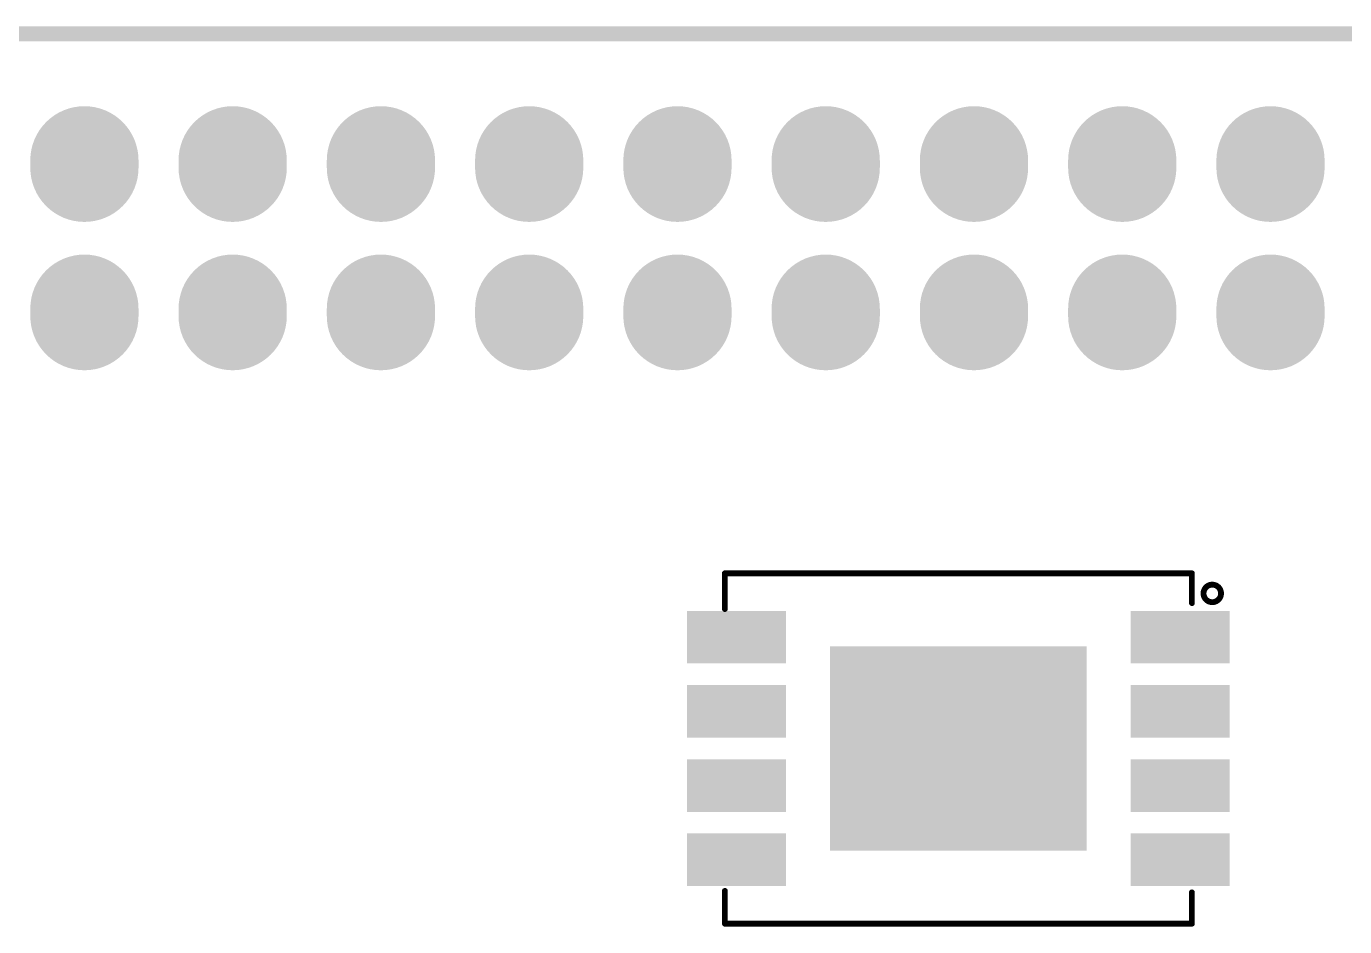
# Model space of a CAD drawing. Header units: millimetres. Extents: x 33.87 to 37.23, y 19.07 to 21.28.
# Drawn here: x 34.675 to 35.565, y 20.678 to 21.285 of the extents above; entities that cross this region are included whole.
import ezdxf

# ---------------------------------------------------------------- set-up
doc = ezdxf.new("R2010")
doc.units = ezdxf.units.MM
doc.header["$MEASUREMENT"] = 0
for name, color, linetype in [('BottomLayer', 5, 'Continuous'), ('BottomOverlay', 54, 'Continuous'), ('BottomPaste', 16, 'Continuous'), ('BottomSolder', 6, 'Continuous'), ('KeepOutLayer', 6, 'Continuous'), ('MidLayer1', 16, 'Continuous'), ('MidLayer2', 76, 'Continuous'), ('MidLayer3', 90, 'Continuous'), ('MidLayer4', 156, 'Continuous'), ('MidLayer5', 130, 'Continuous'), ('MidLayer6', 216, 'Continuous'), ('MultiLayer', 9, 'Continuous')]:
    doc.layers.add(name, color=color, linetype=linetype)

# ---------------------------------------------------------------- blocks, each defined once
blk = doc.blocks.new('SIP20X2_11')
at = {"layer": 'BottomLayer', "const_width": 0.065}
for points in [[(-0.0025, -0.5), (0.0025, -0.5)], [(0.0975, -0.5), (0.1025, -0.5)], [(-0.0025, -0.6), (0.0025, -0.6)], [(0.0975, -0.6), (0.1025, -0.6)], [(-0.0025, -0.7), (0.0025, -0.7)], [(0.0975, -0.7), (0.1025, -0.7)], [(-0.0025, -0.8), (0.0025, -0.8)], [(0.0975, -0.8), (0.1025, -0.8)], [(-0.0025, -0.9), (0.0025, -0.9)], [(0.0975, -0.9), (0.1025, -0.9)], [(-0.0025, -1), (0.0025, -1)], [(0.0975, -1), (0.1025, -1)], [(-0.0025, -1.1), (0.0025, -1.1)], [(0.0975, -1.1), (0.1025, -1.1)], [(-0.0025, -1.2), (0.0025, -1.2)], [(0.0975, -1.2), (0.1025, -1.2)], [(-0.0025, -1.3), (0.0025, -1.3)], [(0.0975, -1.3), (0.1025, -1.3)]]:
    blk.add_lwpolyline(points, dxfattribs=at)
at = {"layer": 'BottomLayer', "const_width": 0.0325}
for points in [[(-0.01875, -0.5, 1), (0.01375, -0.5, 1)], [(-0.01375, -0.5, 1), (0.01875, -0.5, 1)], [(0.08125, -0.5, 1), (0.11375, -0.5, 1)], [(0.08625, -0.5, 1), (0.11875, -0.5, 1)], [(-0.01875, -0.6, 1), (0.01375, -0.6, 1)], [(-0.01375, -0.6, 1), (0.01875, -0.6, 1)], [(0.08125, -0.6, 1), (0.11375, -0.6, 1)], [(0.08625, -0.6, 1), (0.11875, -0.6, 1)], [(-0.01875, -0.7, 1), (0.01375, -0.7, 1)], [(-0.01375, -0.7, 1), (0.01875, -0.7, 1)], [(0.08125, -0.7, 1), (0.11375, -0.7, 1)], [(0.08625, -0.7, 1), (0.11875, -0.7, 1)], [(-0.01875, -0.8, 1), (0.01375, -0.8, 1)], [(-0.01375, -0.8, 1), (0.01875, -0.8, 1)], [(0.08125, -0.8, 1), (0.11375, -0.8, 1)], [(0.08625, -0.8, 1), (0.11875, -0.8, 1)], [(-0.01875, -0.9, 1), (0.01375, -0.9, 1)], [(-0.01375, -0.9, 1), (0.01875, -0.9, 1)], [(0.08125, -0.9, 1), (0.11375, -0.9, 1)], [(0.08625, -0.9, 1), (0.11875, -0.9, 1)], [(-0.01875, -1, 1), (0.01375, -1, 1)], [(-0.01375, -1, 1), (0.01875, -1, 1)], [(0.08125, -1, 1), (0.11375, -1, 1)], [(0.08625, -1, 1), (0.11875, -1, 1)], [(-0.01875, -1.1, 1), (0.01375, -1.1, 1)], [(-0.01375, -1.1, 1), (0.01875, -1.1, 1)], [(0.08125, -1.1, 1), (0.11375, -1.1, 1)], [(0.08625, -1.1, 1), (0.11875, -1.1, 1)], [(-0.01875, -1.2, 1), (0.01375, -1.2, 1)], [(-0.01375, -1.2, 1), (0.01875, -1.2, 1)], [(0.08125, -1.2, 1), (0.11375, -1.2, 1)], [(0.08625, -1.2, 1), (0.11875, -1.2, 1)], [(-0.01875, -1.3, 1), (0.01375, -1.3, 1)], [(-0.01375, -1.3, 1), (0.01875, -1.3, 1)], [(0.08125, -1.3, 1), (0.11375, -1.3, 1)], [(0.08625, -1.3, 1), (0.11875, -1.3, 1)]]:
    blk.add_lwpolyline(points, format="xyb", close=True, dxfattribs=at)
at = {"layer": 'BottomSolder', "const_width": 0.073}
for points in [[(-0.0025, -0.5), (0.0025, -0.5)], [(0.0975, -0.5), (0.1025, -0.5)], [(-0.0025, -0.6), (0.0025, -0.6)], [(0.0975, -0.6), (0.1025, -0.6)], [(-0.0025, -0.7), (0.0025, -0.7)], [(0.0975, -0.7), (0.1025, -0.7)], [(-0.0025, -0.8), (0.0025, -0.8)], [(0.0975, -0.8), (0.1025, -0.8)], [(-0.0025, -0.9), (0.0025, -0.9)], [(0.0975, -0.9), (0.1025, -0.9)], [(-0.0025, -1), (0.0025, -1)], [(0.0975, -1), (0.1025, -1)], [(-0.0025, -1.1), (0.0025, -1.1)], [(0.0975, -1.1), (0.1025, -1.1)], [(-0.0025, -1.2), (0.0025, -1.2)], [(0.0975, -1.2), (0.1025, -1.2)], [(-0.0025, -1.3), (0.0025, -1.3)], [(0.0975, -1.3), (0.1025, -1.3)]]:
    blk.add_lwpolyline(points, dxfattribs=at)
at = {"layer": 'BottomSolder', "const_width": 0.0365}
for points in [[(-0.02075, -0.5, 1), (0.01575, -0.5, 1)], [(-0.01575, -0.5, 1), (0.02075, -0.5, 1)], [(0.07925, -0.5, 1), (0.11575, -0.5, 1)], [(0.08425, -0.5, 1), (0.12075, -0.5, 1)], [(-0.02075, -0.6, 1), (0.01575, -0.6, 1)], [(-0.01575, -0.6, 1), (0.02075, -0.6, 1)], [(0.07925, -0.6, 1), (0.11575, -0.6, 1)], [(0.08425, -0.6, 1), (0.12075, -0.6, 1)], [(-0.02075, -0.7, 1), (0.01575, -0.7, 1)], [(-0.01575, -0.7, 1), (0.02075, -0.7, 1)], [(0.07925, -0.7, 1), (0.11575, -0.7, 1)], [(0.08425, -0.7, 1), (0.12075, -0.7, 1)], [(-0.02075, -0.8, 1), (0.01575, -0.8, 1)], [(-0.01575, -0.8, 1), (0.02075, -0.8, 1)], [(0.07925, -0.8, 1), (0.11575, -0.8, 1)], [(0.08425, -0.8, 1), (0.12075, -0.8, 1)], [(-0.02075, -0.9, 1), (0.01575, -0.9, 1)], [(-0.01575, -0.9, 1), (0.02075, -0.9, 1)], [(0.07925, -0.9, 1), (0.11575, -0.9, 1)], [(0.08425, -0.9, 1), (0.12075, -0.9, 1)], [(-0.02075, -1, 1), (0.01575, -1, 1)], [(-0.01575, -1, 1), (0.02075, -1, 1)], [(0.07925, -1, 1), (0.11575, -1, 1)], [(0.08425, -1, 1), (0.12075, -1, 1)], [(-0.02075, -1.1, 1), (0.01575, -1.1, 1)], [(-0.01575, -1.1, 1), (0.02075, -1.1, 1)], [(0.07925, -1.1, 1), (0.11575, -1.1, 1)], [(0.08425, -1.1, 1), (0.12075, -1.1, 1)], [(-0.02075, -1.2, 1), (0.01575, -1.2, 1)], [(-0.01575, -1.2, 1), (0.02075, -1.2, 1)], [(0.07925, -1.2, 1), (0.11575, -1.2, 1)], [(0.08425, -1.2, 1), (0.12075, -1.2, 1)], [(-0.02075, -1.3, 1), (0.01575, -1.3, 1)], [(-0.01575, -1.3, 1), (0.02075, -1.3, 1)], [(0.07925, -1.3, 1), (0.11575, -1.3, 1)], [(0.08425, -1.3, 1), (0.12075, -1.3, 1)]]:
    blk.add_lwpolyline(points, format="xyb", close=True, dxfattribs=at)
at = {"layer": 'MidLayer1', "const_width": 0.065}
for points in [[(-0.0025, -0.5), (0.0025, -0.5)], [(0.0975, -0.5), (0.1025, -0.5)], [(-0.0025, -0.6), (0.0025, -0.6)], [(0.0975, -0.6), (0.1025, -0.6)], [(-0.0025, -0.7), (0.0025, -0.7)], [(0.0975, -0.7), (0.1025, -0.7)], [(-0.0025, -0.8), (0.0025, -0.8)], [(0.0975, -0.8), (0.1025, -0.8)], [(-0.0025, -0.9), (0.0025, -0.9)], [(0.0975, -0.9), (0.1025, -0.9)], [(-0.0025, -1), (0.0025, -1)], [(0.0975, -1), (0.1025, -1)], [(-0.0025, -1.1), (0.0025, -1.1)], [(0.0975, -1.1), (0.1025, -1.1)], [(-0.0025, -1.2), (0.0025, -1.2)], [(0.0975, -1.2), (0.1025, -1.2)], [(-0.0025, -1.3), (0.0025, -1.3)], [(0.0975, -1.3), (0.1025, -1.3)]]:
    blk.add_lwpolyline(points, dxfattribs=at)
at = {"layer": 'MidLayer1', "const_width": 0.0325}
for points in [[(-0.01875, -0.5, 1), (0.01375, -0.5, 1)], [(-0.01375, -0.5, 1), (0.01875, -0.5, 1)], [(0.08125, -0.5, 1), (0.11375, -0.5, 1)], [(0.08625, -0.5, 1), (0.11875, -0.5, 1)], [(-0.01875, -0.6, 1), (0.01375, -0.6, 1)], [(-0.01375, -0.6, 1), (0.01875, -0.6, 1)], [(0.08125, -0.6, 1), (0.11375, -0.6, 1)], [(0.08625, -0.6, 1), (0.11875, -0.6, 1)], [(-0.01875, -0.7, 1), (0.01375, -0.7, 1)], [(-0.01375, -0.7, 1), (0.01875, -0.7, 1)], [(0.08125, -0.7, 1), (0.11375, -0.7, 1)], [(0.08625, -0.7, 1), (0.11875, -0.7, 1)], [(-0.01875, -0.8, 1), (0.01375, -0.8, 1)], [(-0.01375, -0.8, 1), (0.01875, -0.8, 1)], [(0.08125, -0.8, 1), (0.11375, -0.8, 1)], [(0.08625, -0.8, 1), (0.11875, -0.8, 1)], [(-0.01875, -0.9, 1), (0.01375, -0.9, 1)], [(-0.01375, -0.9, 1), (0.01875, -0.9, 1)], [(0.08125, -0.9, 1), (0.11375, -0.9, 1)], [(0.08625, -0.9, 1), (0.11875, -0.9, 1)], [(-0.01875, -1, 1), (0.01375, -1, 1)], [(-0.01375, -1, 1), (0.01875, -1, 1)], [(0.08125, -1, 1), (0.11375, -1, 1)], [(0.08625, -1, 1), (0.11875, -1, 1)], [(-0.01875, -1.1, 1), (0.01375, -1.1, 1)], [(-0.01375, -1.1, 1), (0.01875, -1.1, 1)], [(0.08125, -1.1, 1), (0.11375, -1.1, 1)], [(0.08625, -1.1, 1), (0.11875, -1.1, 1)], [(-0.01875, -1.2, 1), (0.01375, -1.2, 1)], [(-0.01375, -1.2, 1), (0.01875, -1.2, 1)], [(0.08125, -1.2, 1), (0.11375, -1.2, 1)], [(0.08625, -1.2, 1), (0.11875, -1.2, 1)], [(-0.01875, -1.3, 1), (0.01375, -1.3, 1)], [(-0.01375, -1.3, 1), (0.01875, -1.3, 1)], [(0.08125, -1.3, 1), (0.11375, -1.3, 1)], [(0.08625, -1.3, 1), (0.11875, -1.3, 1)]]:
    blk.add_lwpolyline(points, format="xyb", close=True, dxfattribs=at)
at = {"layer": 'MidLayer2', "const_width": 0.065}
for points in [[(-0.0025, -0.5), (0.0025, -0.5)], [(0.0975, -0.5), (0.1025, -0.5)], [(-0.0025, -0.6), (0.0025, -0.6)], [(0.0975, -0.6), (0.1025, -0.6)], [(-0.0025, -0.7), (0.0025, -0.7)], [(0.0975, -0.7), (0.1025, -0.7)], [(-0.0025, -0.8), (0.0025, -0.8)], [(0.0975, -0.8), (0.1025, -0.8)], [(-0.0025, -0.9), (0.0025, -0.9)], [(0.0975, -0.9), (0.1025, -0.9)], [(-0.0025, -1), (0.0025, -1)], [(0.0975, -1), (0.1025, -1)], [(-0.0025, -1.1), (0.0025, -1.1)], [(0.0975, -1.1), (0.1025, -1.1)], [(-0.0025, -1.2), (0.0025, -1.2)], [(0.0975, -1.2), (0.1025, -1.2)], [(-0.0025, -1.3), (0.0025, -1.3)], [(0.0975, -1.3), (0.1025, -1.3)]]:
    blk.add_lwpolyline(points, dxfattribs=at)
at = {"layer": 'MidLayer2', "const_width": 0.0325}
for points in [[(-0.01875, -0.5, 1), (0.01375, -0.5, 1)], [(-0.01375, -0.5, 1), (0.01875, -0.5, 1)], [(0.08125, -0.5, 1), (0.11375, -0.5, 1)], [(0.08625, -0.5, 1), (0.11875, -0.5, 1)], [(-0.01875, -0.6, 1), (0.01375, -0.6, 1)], [(-0.01375, -0.6, 1), (0.01875, -0.6, 1)], [(0.08125, -0.6, 1), (0.11375, -0.6, 1)], [(0.08625, -0.6, 1), (0.11875, -0.6, 1)], [(-0.01875, -0.7, 1), (0.01375, -0.7, 1)], [(-0.01375, -0.7, 1), (0.01875, -0.7, 1)], [(0.08125, -0.7, 1), (0.11375, -0.7, 1)], [(0.08625, -0.7, 1), (0.11875, -0.7, 1)], [(-0.01875, -0.8, 1), (0.01375, -0.8, 1)], [(-0.01375, -0.8, 1), (0.01875, -0.8, 1)], [(0.08125, -0.8, 1), (0.11375, -0.8, 1)], [(0.08625, -0.8, 1), (0.11875, -0.8, 1)], [(-0.01875, -0.9, 1), (0.01375, -0.9, 1)], [(-0.01375, -0.9, 1), (0.01875, -0.9, 1)], [(0.08125, -0.9, 1), (0.11375, -0.9, 1)], [(0.08625, -0.9, 1), (0.11875, -0.9, 1)], [(-0.01875, -1, 1), (0.01375, -1, 1)], [(-0.01375, -1, 1), (0.01875, -1, 1)], [(0.08125, -1, 1), (0.11375, -1, 1)], [(0.08625, -1, 1), (0.11875, -1, 1)], [(-0.01875, -1.1, 1), (0.01375, -1.1, 1)], [(-0.01375, -1.1, 1), (0.01875, -1.1, 1)], [(0.08125, -1.1, 1), (0.11375, -1.1, 1)], [(0.08625, -1.1, 1), (0.11875, -1.1, 1)], [(-0.01875, -1.2, 1), (0.01375, -1.2, 1)], [(-0.01375, -1.2, 1), (0.01875, -1.2, 1)], [(0.08125, -1.2, 1), (0.11375, -1.2, 1)], [(0.08625, -1.2, 1), (0.11875, -1.2, 1)], [(-0.01875, -1.3, 1), (0.01375, -1.3, 1)], [(-0.01375, -1.3, 1), (0.01875, -1.3, 1)], [(0.08125, -1.3, 1), (0.11375, -1.3, 1)], [(0.08625, -1.3, 1), (0.11875, -1.3, 1)]]:
    blk.add_lwpolyline(points, format="xyb", close=True, dxfattribs=at)
at = {"layer": 'MidLayer3', "const_width": 0.065}
for points in [[(-0.0025, -0.5), (0.0025, -0.5)], [(0.0975, -0.5), (0.1025, -0.5)], [(-0.0025, -0.6), (0.0025, -0.6)], [(0.0975, -0.6), (0.1025, -0.6)], [(-0.0025, -0.7), (0.0025, -0.7)], [(0.0975, -0.7), (0.1025, -0.7)], [(-0.0025, -0.8), (0.0025, -0.8)], [(0.0975, -0.8), (0.1025, -0.8)], [(-0.0025, -0.9), (0.0025, -0.9)], [(0.0975, -0.9), (0.1025, -0.9)], [(-0.0025, -1), (0.0025, -1)], [(0.0975, -1), (0.1025, -1)], [(-0.0025, -1.1), (0.0025, -1.1)], [(0.0975, -1.1), (0.1025, -1.1)], [(-0.0025, -1.2), (0.0025, -1.2)], [(0.0975, -1.2), (0.1025, -1.2)], [(-0.0025, -1.3), (0.0025, -1.3)], [(0.0975, -1.3), (0.1025, -1.3)]]:
    blk.add_lwpolyline(points, dxfattribs=at)
at = {"layer": 'MidLayer3', "const_width": 0.0325}
for points in [[(-0.01875, -0.5, 1), (0.01375, -0.5, 1)], [(-0.01375, -0.5, 1), (0.01875, -0.5, 1)], [(0.08125, -0.5, 1), (0.11375, -0.5, 1)], [(0.08625, -0.5, 1), (0.11875, -0.5, 1)], [(-0.01875, -0.6, 1), (0.01375, -0.6, 1)], [(-0.01375, -0.6, 1), (0.01875, -0.6, 1)], [(0.08125, -0.6, 1), (0.11375, -0.6, 1)], [(0.08625, -0.6, 1), (0.11875, -0.6, 1)], [(-0.01875, -0.7, 1), (0.01375, -0.7, 1)], [(-0.01375, -0.7, 1), (0.01875, -0.7, 1)], [(0.08125, -0.7, 1), (0.11375, -0.7, 1)], [(0.08625, -0.7, 1), (0.11875, -0.7, 1)], [(-0.01875, -0.8, 1), (0.01375, -0.8, 1)], [(-0.01375, -0.8, 1), (0.01875, -0.8, 1)], [(0.08125, -0.8, 1), (0.11375, -0.8, 1)], [(0.08625, -0.8, 1), (0.11875, -0.8, 1)], [(-0.01875, -0.9, 1), (0.01375, -0.9, 1)], [(-0.01375, -0.9, 1), (0.01875, -0.9, 1)], [(0.08125, -0.9, 1), (0.11375, -0.9, 1)], [(0.08625, -0.9, 1), (0.11875, -0.9, 1)], [(-0.01875, -1, 1), (0.01375, -1, 1)], [(-0.01375, -1, 1), (0.01875, -1, 1)], [(0.08125, -1, 1), (0.11375, -1, 1)], [(0.08625, -1, 1), (0.11875, -1, 1)], [(-0.01875, -1.1, 1), (0.01375, -1.1, 1)], [(-0.01375, -1.1, 1), (0.01875, -1.1, 1)], [(0.08125, -1.1, 1), (0.11375, -1.1, 1)], [(0.08625, -1.1, 1), (0.11875, -1.1, 1)], [(-0.01875, -1.2, 1), (0.01375, -1.2, 1)], [(-0.01375, -1.2, 1), (0.01875, -1.2, 1)], [(0.08125, -1.2, 1), (0.11375, -1.2, 1)], [(0.08625, -1.2, 1), (0.11875, -1.2, 1)], [(-0.01875, -1.3, 1), (0.01375, -1.3, 1)], [(-0.01375, -1.3, 1), (0.01875, -1.3, 1)], [(0.08125, -1.3, 1), (0.11375, -1.3, 1)], [(0.08625, -1.3, 1), (0.11875, -1.3, 1)]]:
    blk.add_lwpolyline(points, format="xyb", close=True, dxfattribs=at)
at = {"layer": 'MidLayer4', "const_width": 0.065}
for points in [[(-0.0025, -0.5), (0.0025, -0.5)], [(0.0975, -0.5), (0.1025, -0.5)], [(-0.0025, -0.6), (0.0025, -0.6)], [(0.0975, -0.6), (0.1025, -0.6)], [(-0.0025, -0.7), (0.0025, -0.7)], [(0.0975, -0.7), (0.1025, -0.7)], [(-0.0025, -0.8), (0.0025, -0.8)], [(0.0975, -0.8), (0.1025, -0.8)], [(-0.0025, -0.9), (0.0025, -0.9)], [(0.0975, -0.9), (0.1025, -0.9)], [(-0.0025, -1), (0.0025, -1)], [(0.0975, -1), (0.1025, -1)], [(-0.0025, -1.1), (0.0025, -1.1)], [(0.0975, -1.1), (0.1025, -1.1)], [(-0.0025, -1.2), (0.0025, -1.2)], [(0.0975, -1.2), (0.1025, -1.2)], [(-0.0025, -1.3), (0.0025, -1.3)], [(0.0975, -1.3), (0.1025, -1.3)]]:
    blk.add_lwpolyline(points, dxfattribs=at)
at = {"layer": 'MidLayer4', "const_width": 0.0325}
for points in [[(-0.01875, -0.5, 1), (0.01375, -0.5, 1)], [(-0.01375, -0.5, 1), (0.01875, -0.5, 1)], [(0.08125, -0.5, 1), (0.11375, -0.5, 1)], [(0.08625, -0.5, 1), (0.11875, -0.5, 1)], [(-0.01875, -0.6, 1), (0.01375, -0.6, 1)], [(-0.01375, -0.6, 1), (0.01875, -0.6, 1)], [(0.08125, -0.6, 1), (0.11375, -0.6, 1)], [(0.08625, -0.6, 1), (0.11875, -0.6, 1)], [(-0.01875, -0.7, 1), (0.01375, -0.7, 1)], [(-0.01375, -0.7, 1), (0.01875, -0.7, 1)], [(0.08125, -0.7, 1), (0.11375, -0.7, 1)], [(0.08625, -0.7, 1), (0.11875, -0.7, 1)], [(-0.01875, -0.8, 1), (0.01375, -0.8, 1)], [(-0.01375, -0.8, 1), (0.01875, -0.8, 1)], [(0.08125, -0.8, 1), (0.11375, -0.8, 1)], [(0.08625, -0.8, 1), (0.11875, -0.8, 1)], [(-0.01875, -0.9, 1), (0.01375, -0.9, 1)], [(-0.01375, -0.9, 1), (0.01875, -0.9, 1)], [(0.08125, -0.9, 1), (0.11375, -0.9, 1)], [(0.08625, -0.9, 1), (0.11875, -0.9, 1)], [(-0.01875, -1, 1), (0.01375, -1, 1)], [(-0.01375, -1, 1), (0.01875, -1, 1)], [(0.08125, -1, 1), (0.11375, -1, 1)], [(0.08625, -1, 1), (0.11875, -1, 1)], [(-0.01875, -1.1, 1), (0.01375, -1.1, 1)], [(-0.01375, -1.1, 1), (0.01875, -1.1, 1)], [(0.08125, -1.1, 1), (0.11375, -1.1, 1)], [(0.08625, -1.1, 1), (0.11875, -1.1, 1)], [(-0.01875, -1.2, 1), (0.01375, -1.2, 1)], [(-0.01375, -1.2, 1), (0.01875, -1.2, 1)], [(0.08125, -1.2, 1), (0.11375, -1.2, 1)], [(0.08625, -1.2, 1), (0.11875, -1.2, 1)], [(-0.01875, -1.3, 1), (0.01375, -1.3, 1)], [(-0.01375, -1.3, 1), (0.01875, -1.3, 1)], [(0.08125, -1.3, 1), (0.11375, -1.3, 1)], [(0.08625, -1.3, 1), (0.11875, -1.3, 1)]]:
    blk.add_lwpolyline(points, format="xyb", close=True, dxfattribs=at)
at = {"layer": 'MidLayer5', "const_width": 0.065}
for points in [[(-0.0025, -0.5), (0.0025, -0.5)], [(0.0975, -0.5), (0.1025, -0.5)], [(-0.0025, -0.6), (0.0025, -0.6)], [(0.0975, -0.6), (0.1025, -0.6)], [(-0.0025, -0.7), (0.0025, -0.7)], [(0.0975, -0.7), (0.1025, -0.7)], [(-0.0025, -0.8), (0.0025, -0.8)], [(0.0975, -0.8), (0.1025, -0.8)], [(-0.0025, -0.9), (0.0025, -0.9)], [(0.0975, -0.9), (0.1025, -0.9)], [(-0.0025, -1), (0.0025, -1)], [(0.0975, -1), (0.1025, -1)], [(-0.0025, -1.1), (0.0025, -1.1)], [(0.0975, -1.1), (0.1025, -1.1)], [(-0.0025, -1.2), (0.0025, -1.2)], [(0.0975, -1.2), (0.1025, -1.2)], [(-0.0025, -1.3), (0.0025, -1.3)], [(0.0975, -1.3), (0.1025, -1.3)]]:
    blk.add_lwpolyline(points, dxfattribs=at)
at = {"layer": 'MidLayer5', "const_width": 0.0325}
for points in [[(-0.01875, -0.5, 1), (0.01375, -0.5, 1)], [(-0.01375, -0.5, 1), (0.01875, -0.5, 1)], [(0.08125, -0.5, 1), (0.11375, -0.5, 1)], [(0.08625, -0.5, 1), (0.11875, -0.5, 1)], [(-0.01875, -0.6, 1), (0.01375, -0.6, 1)], [(-0.01375, -0.6, 1), (0.01875, -0.6, 1)], [(0.08125, -0.6, 1), (0.11375, -0.6, 1)], [(0.08625, -0.6, 1), (0.11875, -0.6, 1)], [(-0.01875, -0.7, 1), (0.01375, -0.7, 1)], [(-0.01375, -0.7, 1), (0.01875, -0.7, 1)], [(0.08125, -0.7, 1), (0.11375, -0.7, 1)], [(0.08625, -0.7, 1), (0.11875, -0.7, 1)], [(-0.01875, -0.8, 1), (0.01375, -0.8, 1)], [(-0.01375, -0.8, 1), (0.01875, -0.8, 1)], [(0.08125, -0.8, 1), (0.11375, -0.8, 1)], [(0.08625, -0.8, 1), (0.11875, -0.8, 1)], [(-0.01875, -0.9, 1), (0.01375, -0.9, 1)], [(-0.01375, -0.9, 1), (0.01875, -0.9, 1)], [(0.08125, -0.9, 1), (0.11375, -0.9, 1)], [(0.08625, -0.9, 1), (0.11875, -0.9, 1)], [(-0.01875, -1, 1), (0.01375, -1, 1)], [(-0.01375, -1, 1), (0.01875, -1, 1)], [(0.08125, -1, 1), (0.11375, -1, 1)], [(0.08625, -1, 1), (0.11875, -1, 1)], [(-0.01875, -1.1, 1), (0.01375, -1.1, 1)], [(-0.01375, -1.1, 1), (0.01875, -1.1, 1)], [(0.08125, -1.1, 1), (0.11375, -1.1, 1)], [(0.08625, -1.1, 1), (0.11875, -1.1, 1)], [(-0.01875, -1.2, 1), (0.01375, -1.2, 1)], [(-0.01375, -1.2, 1), (0.01875, -1.2, 1)], [(0.08125, -1.2, 1), (0.11375, -1.2, 1)], [(0.08625, -1.2, 1), (0.11875, -1.2, 1)], [(-0.01875, -1.3, 1), (0.01375, -1.3, 1)], [(-0.01375, -1.3, 1), (0.01875, -1.3, 1)], [(0.08125, -1.3, 1), (0.11375, -1.3, 1)], [(0.08625, -1.3, 1), (0.11875, -1.3, 1)]]:
    blk.add_lwpolyline(points, format="xyb", close=True, dxfattribs=at)
at = {"layer": 'MidLayer6', "const_width": 0.065}
for points in [[(-0.0025, -0.5), (0.0025, -0.5)], [(0.0975, -0.5), (0.1025, -0.5)], [(-0.0025, -0.6), (0.0025, -0.6)], [(0.0975, -0.6), (0.1025, -0.6)], [(-0.0025, -0.7), (0.0025, -0.7)], [(0.0975, -0.7), (0.1025, -0.7)], [(-0.0025, -0.8), (0.0025, -0.8)], [(0.0975, -0.8), (0.1025, -0.8)], [(-0.0025, -0.9), (0.0025, -0.9)], [(0.0975, -0.9), (0.1025, -0.9)], [(-0.0025, -1), (0.0025, -1)], [(0.0975, -1), (0.1025, -1)], [(-0.0025, -1.1), (0.0025, -1.1)], [(0.0975, -1.1), (0.1025, -1.1)], [(-0.0025, -1.2), (0.0025, -1.2)], [(0.0975, -1.2), (0.1025, -1.2)], [(-0.0025, -1.3), (0.0025, -1.3)], [(0.0975, -1.3), (0.1025, -1.3)]]:
    blk.add_lwpolyline(points, dxfattribs=at)
at = {"layer": 'MidLayer6', "const_width": 0.0325}
for points in [[(-0.01875, -0.5, 1), (0.01375, -0.5, 1)], [(-0.01375, -0.5, 1), (0.01875, -0.5, 1)], [(0.08125, -0.5, 1), (0.11375, -0.5, 1)], [(0.08625, -0.5, 1), (0.11875, -0.5, 1)], [(-0.01875, -0.6, 1), (0.01375, -0.6, 1)], [(-0.01375, -0.6, 1), (0.01875, -0.6, 1)], [(0.08125, -0.6, 1), (0.11375, -0.6, 1)], [(0.08625, -0.6, 1), (0.11875, -0.6, 1)], [(-0.01875, -0.7, 1), (0.01375, -0.7, 1)], [(-0.01375, -0.7, 1), (0.01875, -0.7, 1)], [(0.08125, -0.7, 1), (0.11375, -0.7, 1)], [(0.08625, -0.7, 1), (0.11875, -0.7, 1)], [(-0.01875, -0.8, 1), (0.01375, -0.8, 1)], [(-0.01375, -0.8, 1), (0.01875, -0.8, 1)], [(0.08125, -0.8, 1), (0.11375, -0.8, 1)], [(0.08625, -0.8, 1), (0.11875, -0.8, 1)], [(-0.01875, -0.9, 1), (0.01375, -0.9, 1)], [(-0.01375, -0.9, 1), (0.01875, -0.9, 1)], [(0.08125, -0.9, 1), (0.11375, -0.9, 1)], [(0.08625, -0.9, 1), (0.11875, -0.9, 1)], [(-0.01875, -1, 1), (0.01375, -1, 1)], [(-0.01375, -1, 1), (0.01875, -1, 1)], [(0.08125, -1, 1), (0.11375, -1, 1)], [(0.08625, -1, 1), (0.11875, -1, 1)], [(-0.01875, -1.1, 1), (0.01375, -1.1, 1)], [(-0.01375, -1.1, 1), (0.01875, -1.1, 1)], [(0.08125, -1.1, 1), (0.11375, -1.1, 1)], [(0.08625, -1.1, 1), (0.11875, -1.1, 1)], [(-0.01875, -1.2, 1), (0.01375, -1.2, 1)], [(-0.01375, -1.2, 1), (0.01875, -1.2, 1)], [(0.08125, -1.2, 1), (0.11375, -1.2, 1)], [(0.08625, -1.2, 1), (0.11875, -1.2, 1)], [(-0.01875, -1.3, 1), (0.01375, -1.3, 1)], [(-0.01375, -1.3, 1), (0.01875, -1.3, 1)], [(0.08125, -1.3, 1), (0.11375, -1.3, 1)], [(0.08625, -1.3, 1), (0.11875, -1.3, 1)]]:
    blk.add_lwpolyline(points, format="xyb", close=True, dxfattribs=at)
at = {"layer": 'MultiLayer', "const_width": 0.065}
for points in [[(-0.0025, -0.5), (0.0025, -0.5)], [(0.0975, -0.5), (0.1025, -0.5)], [(-0.0025, -0.6), (0.0025, -0.6)], [(0.0975, -0.6), (0.1025, -0.6)], [(-0.0025, -0.7), (0.0025, -0.7)], [(0.0975, -0.7), (0.1025, -0.7)], [(-0.0025, -0.8), (0.0025, -0.8)], [(0.0975, -0.8), (0.1025, -0.8)], [(-0.0025, -0.9), (0.0025, -0.9)], [(0.0975, -0.9), (0.1025, -0.9)], [(-0.0025, -1), (0.0025, -1)], [(0.0975, -1), (0.1025, -1)], [(-0.0025, -1.1), (0.0025, -1.1)], [(0.0975, -1.1), (0.1025, -1.1)], [(-0.0025, -1.2), (0.0025, -1.2)], [(0.0975, -1.2), (0.1025, -1.2)], [(-0.0025, -1.3), (0.0025, -1.3)], [(0.0975, -1.3), (0.1025, -1.3)]]:
    blk.add_lwpolyline(points, dxfattribs=at)
at = {"layer": 'MultiLayer', "const_width": 0.0325}
for points in [[(-0.01875, -0.5, 1), (0.01375, -0.5, 1)], [(-0.01375, -0.5, 1), (0.01875, -0.5, 1)], [(0.08125, -0.5, 1), (0.11375, -0.5, 1)], [(0.08625, -0.5, 1), (0.11875, -0.5, 1)], [(-0.01875, -0.6, 1), (0.01375, -0.6, 1)], [(-0.01375, -0.6, 1), (0.01875, -0.6, 1)], [(0.08125, -0.6, 1), (0.11375, -0.6, 1)], [(0.08625, -0.6, 1), (0.11875, -0.6, 1)], [(-0.01875, -0.7, 1), (0.01375, -0.7, 1)], [(-0.01375, -0.7, 1), (0.01875, -0.7, 1)], [(0.08125, -0.7, 1), (0.11375, -0.7, 1)], [(0.08625, -0.7, 1), (0.11875, -0.7, 1)], [(-0.01875, -0.8, 1), (0.01375, -0.8, 1)], [(-0.01375, -0.8, 1), (0.01875, -0.8, 1)], [(0.08125, -0.8, 1), (0.11375, -0.8, 1)], [(0.08625, -0.8, 1), (0.11875, -0.8, 1)], [(-0.01875, -0.9, 1), (0.01375, -0.9, 1)], [(-0.01375, -0.9, 1), (0.01875, -0.9, 1)], [(0.08125, -0.9, 1), (0.11375, -0.9, 1)], [(0.08625, -0.9, 1), (0.11875, -0.9, 1)], [(-0.01875, -1, 1), (0.01375, -1, 1)], [(-0.01375, -1, 1), (0.01875, -1, 1)], [(0.08125, -1, 1), (0.11375, -1, 1)], [(0.08625, -1, 1), (0.11875, -1, 1)], [(-0.01875, -1.1, 1), (0.01375, -1.1, 1)], [(-0.01375, -1.1, 1), (0.01875, -1.1, 1)], [(0.08125, -1.1, 1), (0.11375, -1.1, 1)], [(0.08625, -1.1, 1), (0.11875, -1.1, 1)], [(-0.01875, -1.2, 1), (0.01375, -1.2, 1)], [(-0.01375, -1.2, 1), (0.01875, -1.2, 1)], [(0.08125, -1.2, 1), (0.11375, -1.2, 1)], [(0.08625, -1.2, 1), (0.11875, -1.2, 1)], [(-0.01875, -1.3, 1), (0.01375, -1.3, 1)], [(-0.01375, -1.3, 1), (0.01875, -1.3, 1)], [(0.08125, -1.3, 1), (0.11375, -1.3, 1)], [(0.08625, -1.3, 1), (0.11875, -1.3, 1)]]:
    blk.add_lwpolyline(points, format="xyb", close=True, dxfattribs=at)
blk = doc.blocks.new('WSON8_8R00X6R00X0R80_T_B_41')
at = {"layer": 'BottomLayer'}
for points in [[(-0.1811, 0.05925), (-0.1181, 0.05925), (-0.1811, 0.09075), (-0.1181, 0.09075)], [(0.1181, 0.05925), (0.1811, 0.05925), (0.1181, 0.09075), (0.1811, 0.09075)], [(-0.08465, -0.06693), (0.08465, -0.06693), (-0.08465, 0.06693), (0.08465, 0.06693)], [(-0.1811, 0.00925), (-0.1181, 0.00925), (-0.1811, 0.04075), (-0.1181, 0.04075)], [(0.1181, 0.00925), (0.1811, 0.00925), (0.1181, 0.04075), (0.1811, 0.04075)], [(-0.1811, -0.04075), (-0.1181, -0.04075), (-0.1811, -0.00925), (-0.1181, -0.00925)], [(0.1181, -0.04075), (0.1811, -0.04075), (0.1181, -0.00925), (0.1811, -0.00925)], [(-0.1811, -0.09075), (-0.1181, -0.09075), (-0.1811, -0.05925), (-0.1181, -0.05925)], [(0.1181, -0.09075), (0.1811, -0.09075), (0.1181, -0.05925), (0.1811, -0.05925)]]:
    blk.add_solid(points, dxfattribs=at)
at = {"layer": 'BottomOverlay', "const_width": 0.00394}
for points in [[(0.1575, 0.1181), (-0.1575, 0.1181)], [(-0.1575, 0.1181), (-0.1575, 0.097)], [(0.1575, 0.1181), (0.1575, 0.096)], [(-0.1575, -0.098), (-0.1575, -0.1181)], [(0.1575, -0.094), (0.1575, -0.1181)], [(0.1575, -0.1181), (-0.1575, -0.1181)]]:
    blk.add_lwpolyline(points, dxfattribs=at)
at = {"layer": 'BottomOverlay'}
for points, const_width in [([(-0.15848, 0.1181, 1), (-0.15652, 0.1181, 1)], 0.00197), ([(-0.15848, 0.1181, 1), (-0.15652, 0.1181, 1)], 0.00197), ([(0.15652, 0.1181, 1), (0.15848, 0.1181, 1)], 0.00197), ([(0.15652, 0.1181, 1), (0.15848, 0.1181, 1)], 0.00197), ([(-0.15848, 0.097, 1), (-0.15652, 0.097, 1)], 0.00197), ([(0.15652, 0.096, 1), (0.15848, 0.096, 1)], 0.00197), ([(-0.16535, -0.10453, 1), (-0.17716, -0.10453, 1)], 0.00394), ([(-0.15848, -0.098, 1), (-0.15652, -0.098, 1)], 0.00197), ([(0.15652, -0.094, 1), (0.15848, -0.094, 1)], 0.00197), ([(-0.17814, -0.10453, 1), (-0.17617, -0.10453, 1)], 0.00197), ([(-0.16633, -0.10453, 1), (-0.16436, -0.10453, 1)], 0.00197), ([(-0.15848, -0.1181, 1), (-0.15652, -0.1181, 1)], 0.00197), ([(-0.15848, -0.1181, 1), (-0.15652, -0.1181, 1)], 0.00197), ([(0.15652, -0.1181, 1), (0.15848, -0.1181, 1)], 0.00197), ([(0.15652, -0.1181, 1), (0.15848, -0.1181, 1)], 0.00197)]:
    blk.add_lwpolyline(points, format="xyb", close=True, dxfattribs=dict(at, const_width=const_width))
at = {"layer": 'BottomPaste'}
for points in [[(-0.1811, 0.05925), (-0.1181, 0.05925), (-0.1811, 0.09075), (-0.1181, 0.09075)], [(0.1181, 0.05925), (0.1811, 0.05925), (0.1181, 0.09075), (0.1811, 0.09075)], [(-0.08465, -0.06693), (0.08465, -0.06693), (-0.08465, 0.06693), (0.08465, 0.06693)], [(-0.1811, 0.00925), (-0.1181, 0.00925), (-0.1811, 0.04075), (-0.1181, 0.04075)], [(0.1181, 0.00925), (0.1811, 0.00925), (0.1181, 0.04075), (0.1811, 0.04075)], [(-0.1811, -0.04075), (-0.1181, -0.04075), (-0.1811, -0.00925), (-0.1181, -0.00925)], [(0.1181, -0.04075), (0.1811, -0.04075), (0.1181, -0.00925), (0.1811, -0.00925)], [(-0.1811, -0.09075), (-0.1181, -0.09075), (-0.1811, -0.05925), (-0.1181, -0.05925)], [(0.1181, -0.09075), (0.1811, -0.09075), (0.1181, -0.05925), (0.1811, -0.05925)]]:
    blk.add_solid(points, dxfattribs=at)
at = {"layer": 'BottomSolder'}
for points in [[(-0.18305, 0.0573), (-0.11615, 0.0573), (-0.18305, 0.0927), (-0.11615, 0.0927)], [(0.11615, 0.0573), (0.18305, 0.0573), (0.11615, 0.0927), (0.18305, 0.0927)], [(-0.08661, -0.0689), (0.08661, -0.0689), (-0.08661, 0.0689), (0.08661, 0.0689)], [(-0.18305, 0.0073), (-0.11615, 0.0073), (-0.18305, 0.0427), (-0.11615, 0.0427)], [(0.11615, 0.0073), (0.18305, 0.0073), (0.11615, 0.0427), (0.18305, 0.0427)], [(-0.18305, -0.0427), (-0.11615, -0.0427), (-0.18305, -0.0073), (-0.11615, -0.0073)], [(0.11615, -0.0427), (0.18305, -0.0427), (0.11615, -0.0073), (0.18305, -0.0073)], [(-0.18305, -0.0927), (-0.11615, -0.0927), (-0.18305, -0.0573), (-0.11615, -0.0573)], [(0.11615, -0.0927), (0.18305, -0.0927), (0.11615, -0.0573), (0.18305, -0.0573)]]:
    blk.add_solid(points, dxfattribs=at)

msp = doc.modelspace()

# ---------------------------------------------------------------- linework, layer by layer
at = {"layer": 'KeepOutLayer', "const_width": 0.01}
msp.add_lwpolyline([(34.0178, 21.27972), (37.08866, 21.27972)], dxfattribs=at)

# ---------------------------------------------------------------- block references
for name, p, rotation in [('SIP20X2_11', (34.21453, 21.09193), 89.99999999999999), ('WSON8_8R00X6R00X0R80_T_B_41', (35.304, 20.798), 180)]:
    msp.add_blockref(name, p, dxfattribs=dict(rotation=rotation))

doc.saveas('drawing.dxf')
